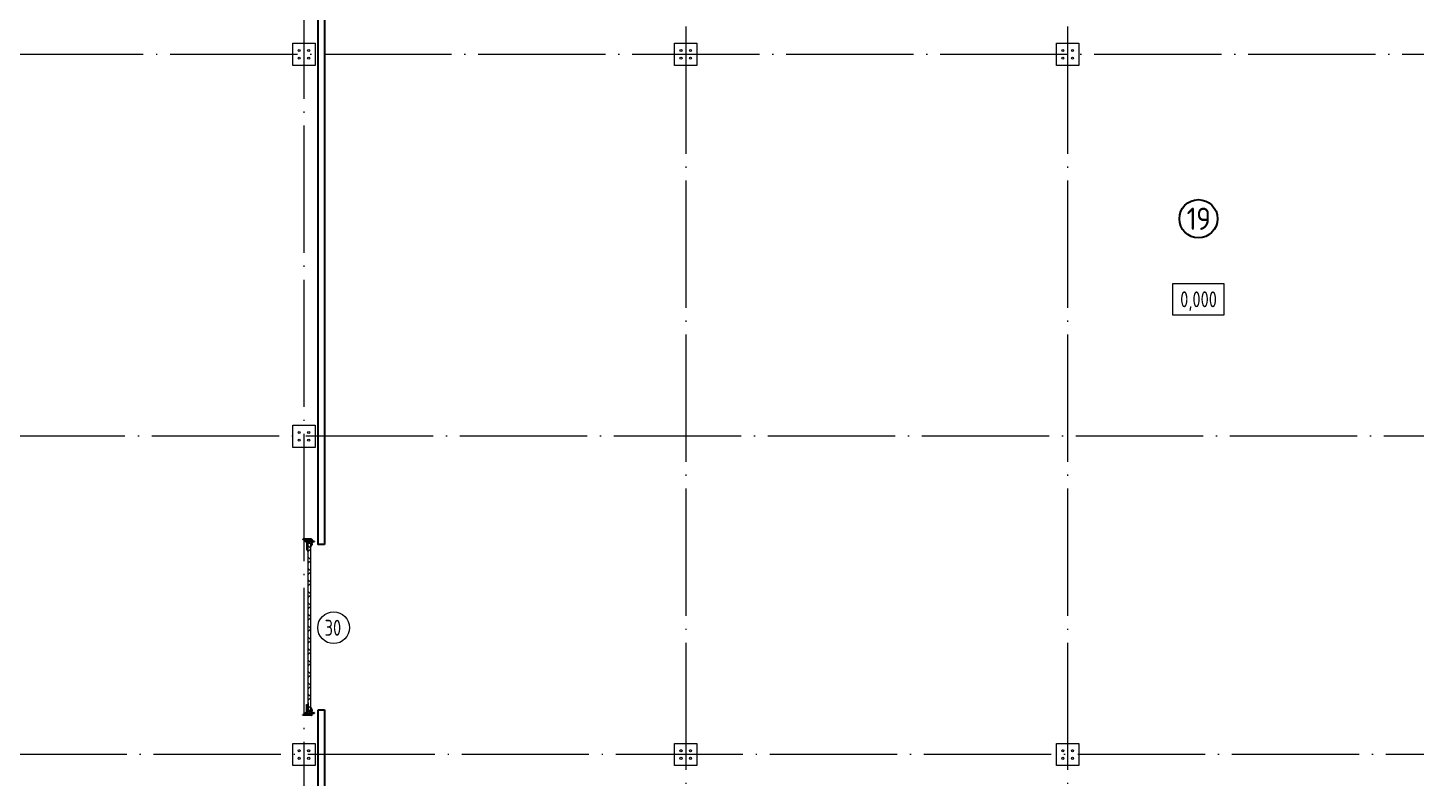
# Model space of a CAD drawing. Extents: x -965262 to 1142518, y -357520 to 71675.
# Drawn here: x -839446 to -817630, y -198725 to -186935 of the extents above; entities that cross this region are included whole.
import ezdxf

# ---------------------------------------------------------------- set-up
doc = ezdxf.new("R2010")
doc.units = 0
doc.header["$LTSCALE"] = 10
doc.linetypes.add('DOTE', pattern=[2.42, 2, -0.2, 0.02, -0.2])
doc.layers.get('0').update_dxf_attribs({"linetype": 'CONTINUOUS', "lineweight": 30})
doc.layers.add('DOTE', color=7, linetype='DOTE', lineweight=9)
doc.styles.add('GOST 2.304', font='isocpeur.ttf', dxfattribs={"width": 0.75, "height": 250})
doc.styles.add('GOST-2.304_Type-B', font='isocpeur.ttf', dxfattribs={"width": 0.9})
doc.styles.get("Standard").update_dxf_attribs({"font": 'isocpeur.ttf', "height": 300})

# ---------------------------------------------------------------- blocks, each defined once
blk = doc.blocks.new('anchor.bolt')
for p, q in [((-0.07, 0), (-0.07, -0.72)), ((0.07, 0), (0.07, -0.06)), ((-0.1, -0.04), (-0.07, -0.03)), ((-0.1, -0.04), (0.09, -0.06)), ((0.07, -0.07), (-0.1, -0.04)), ((-0.1, -0.11), (-0.07, -0.1)), ((-0.1, -0.11), (0.09, -0.13)), ((0.07, -0.14), (-0.1, -0.11)), ((-0.1, -0.18), (-0.07, -0.17)), ((-0.1, -0.18), (0.09, -0.2)), ((0.07, -0.21), (-0.1, -0.18)), ((-0.1, -0.25), (-0.07, -0.24)), ((-0.1, -0.25), (0.09, -0.27)), ((0.07, -0.28), (-0.1, -0.25)), ((-0.1, -0.32), (-0.07, -0.31)), ((-0.1, -0.32), (0.09, -0.34)), ((0.07, -0.35), (-0.1, -0.32)), ((-0.1, -0.39), (-0.07, -0.38)), ((-0.1, -0.39), (0.09, -0.41)), ((0.07, -0.42), (-0.1, -0.39)), ((-0.1, -0.46), (-0.07, -0.45)), ((-0.1, -0.46), (0.09, -0.48)), ((0.07, -0.49), (-0.1, -0.46)), ((-0.1, -0.53), (-0.07, -0.52)), ((-0.1, -0.53), (0.09, -0.55)), ((0.07, -0.56), (-0.1, -0.53)), ((-0.09, -0.6), (-0.07, -0.59)), ((-0.09, -0.6), (0.09, -0.62)), ((0.07, -0.63), (-0.09, -0.6)), ((-0.07, -0.72), (0, -0.8)), ((-0.04, -0.62), (-0.06, -0.63)), ((-0.06, -0.64), (-0.06, -0.63)), ((-0.06, -0.73), (-0.06, -0.64)), ((0, -0.79), (-0.06, -0.73)), ((-0.01, -0.63), (-0.04, -0.62)), ((-0.03, -0.63), (0, -0.79)), ((-0.03, -0.63), (0.01, -0.78)), ((-0.02, -0.63), (0.01, -0.77)), ((-0.01, -0.63), (0.02, -0.76)), ((0.03, -0.69), (-0.01, -0.63)), ((0, -0.64), (0.03, -0.75)), ((0, -0.8), (0.07, -0.72)), ((0, -0.79), (0.03, -0.74)), ((0.01, -0.66), (0.03, -0.74)), ((0.03, -0.74), (0.03, -0.69)), ((0.07, -0.06), (0.09, -0.06)), ((0.09, -0.06), (0.07, -0.07)), ((0.07, -0.07), (0.07, -0.13)), ((0.07, -0.13), (0.09, -0.13)), ((0.09, -0.13), (0.07, -0.14)), ((0.07, -0.14), (0.07, -0.2)), ((0.07, -0.2), (0.09, -0.2)), ((0.09, -0.2), (0.07, -0.21)), ((0.07, -0.21), (0.07, -0.27)), ((0.07, -0.27), (0.09, -0.27)), ((0.09, -0.27), (0.07, -0.28)), ((0.07, -0.28), (0.07, -0.34)), ((0.07, -0.33), (0.09, -0.34)), ((0.09, -0.34), (0.07, -0.35)), ((0.07, -0.35), (0.07, -0.41)), ((0.07, -0.4), (0.09, -0.41)), ((0.09, -0.41), (0.07, -0.42)), ((0.07, -0.42), (0.07, -0.48)), ((0.07, -0.47), (0.09, -0.48)), ((0.09, -0.48), (0.07, -0.49)), ((0.07, -0.49), (0.07, -0.55)), ((0.07, -0.55), (0.09, -0.55)), ((0.09, -0.55), (0.07, -0.56)), ((0.07, -0.56), (0.07, -0.62)), ((0.09, -0.62), (0.07, -0.63)), ((0.07, -0.62), (0.09, -0.62)), ((0.07, -0.63), (0.07, -0.72))]:
    blk.add_line(p, q)
blk.add_arc((0.16, -0.64), 0.222, 187.9982, 219.836)
blk = doc.blocks.new('Крепеж_ворот')
at = {"lineweight": 15}
h = blk.add_hatch(dxfattribs=at)
h.set_pattern_fill('ANSI31', color=256, scale=2, angle=180)
h.set_pattern_definition([(225, (746089.599, 74802.7244), (4.49013, -4.49013), [])])
h.paths.add_polyline_path([(746087, 74804), (746087, 74802), (746091, 74802), (746094, 74802), (746094, 74804)], flags=17)
h.paths.add_polyline_path([(746116, 74802, 0.165118), (746120, 74803), (746124, 74806, -0.301689), (746131, 74807), (746135, 74805, 0.130081), (746138, 74804), (746142, 74804), (746142, 74806), (746138, 74806, -0.130081), (746136, 74807), (746133, 74809, 0.301689), (746123, 74808), (746118, 74805, -0.165112), (746116, 74804), (746064, 74804, -0.414223), (746061, 74807), (746061, 74868), (746059, 74868), (746059, 74869), (746059, 74870), (746059, 74870), (746059, 74871), (746059, 74872), (746059, 74872), (746059, 74873), (746059, 74874), (746059, 74875), (746059, 74876), (746059, 74876), (746059, 74877), (746059, 74877), (746059, 74878), (746059, 74879), (746059, 74879), (746061, 74879), (746061, 74945), (746058, 74945), (746058, 74807, 0.41422), (746064, 74802)])
h = blk.add_hatch(dxfattribs=at)
h.set_pattern_fill('ANSI31', color=256, scale=2, angle=90)
h.set_pattern_definition([(135, (736343.8085, 75928.334), (-4.490128, -4.490128), [])])
edge = h.paths.add_edge_path()
edge.add_ellipse((746065, 74838), major_axis=(-1.67, 1.67), ratio=1, start_angle=45, end_angle=135, ccw=False)
edge.add_line((746063, 74838), (746063, 74868))
edge.add_line((746063, 74868), (746061, 74868))
edge.add_line((746061, 74868), (746061, 74838))
edge.add_ellipse((746065, 74838), major_axis=(-2.89, 2.89), ratio=1, start_angle=45, end_angle=135)
edge.add_line((746065, 74834), (746097, 74834))
edge.add_line((746097, 74834), (746097, 74836))
edge.add_line((746097, 74836), (746065, 74836))
edge = h.paths.add_edge_path()
edge.add_ellipse((746065, 74890), major_axis=(2.89, 2.89), ratio=1, start_angle=106, end_angle=135)
edge.add_line((746061, 74890), (746061, 74879))
edge.add_line((746061, 74879), (746063, 74879))
edge.add_line((746063, 74879), (746063, 74890))
edge.add_ellipse((746065, 74890), major_axis=(-1.67, 1.67), ratio=1, start_angle=16, end_angle=45, ccw=False)
edge.add_line((746063, 74891), (746070, 74904))
edge.add_ellipse((746079, 74899), major_axis=(7.45, 7.45), ratio=1, start_angle=-3, end_angle=106, ccw=False)
edge.add_line((746087, 74906), (746097, 74894))
edge.add_line((746097, 74894), (746099, 74895))
edge.add_line((746099, 74895), (746088, 74907))
edge.add_ellipse((746079, 74899), major_axis=(8.67, 8.67), ratio=1, start_angle=-3, end_angle=106)
edge.add_line((746068, 74905), (746062, 74892))
h = blk.add_hatch(color=256, dxfattribs=at)
h.dxf.hatch_style = 1
h.paths.add_polyline_path([(746146, 74809), (746143, 74810, 0.10613), (746142, 74810), (746136, 74809, -0.181324), (746135, 74810, 0.335683), (746120, 74809, -0.119126), (746119, 74809, 0.371631), (746118, 74808), (746118, 74808, 0.451909), (746119, 74807, 0.124341), (746121, 74808, -0.343618), (746134, 74808, 0.181324), (746137, 74808), (746143, 74808, -0.110452), (746143, 74808), (746147, 74807, -0.710497), (746147, 74805), (746143, 74804), (746136, 74804, -0.178994), (746133, 74805, 0.369834), (746130, 74805, -0.178993), (746127, 74804), (746122, 74804, 0.120709), (746122, 74804), (746120, 74803, -0.017147), (746119, 74802, 0.538795), (746120, 74802), (746127, 74802, 0.207608), (746131, 74804, -0.433918), (746132, 74804, 0.207608), (746135, 74802), (746143, 74802, 0.079707), (746143, 74802), (746148, 74804, 0.461502), (746149, 74807, -0.250825), (746149, 74808, -0.128039), (746173, 74816, 0.416657), (746174, 74816), (746174, 74817, 0.409849), (746173, 74817, 0.127248)])
for p, q in [((746058, 74807), (746058, 74945)), ((746058, 74945), (746061, 74945)), ((746059, 74879), (746063, 74879)), ((746059, 74868), (746059, 74879)), ((746059, 74868), (746063, 74868)), ((746061, 74879), (746061, 74945)), ((746061, 74879), (746061, 74890)), ((746061, 74807), (746061, 74868)), ((746061, 74838), (746061, 74868)), ((746068, 74905), (746062, 74892)), ((746070, 74904), (746063, 74891)), ((746063, 74838), (746063, 74890)), ((746064, 74883), (746063, 74883)), ((746064, 74865), (746063, 74865)), ((746064, 74883), (746064, 74874)), ((746067, 74880), (746064, 74883)), ((746064, 74875), (746064, 74873)), ((746064, 74874), (746064, 74865)), ((746067, 74868), (746064, 74865)), ((746097, 74836), (746065, 74836)), ((746097, 74834), (746065, 74834)), ((746067, 74880), (746067, 74875)), ((746067, 74873), (746067, 74868)), ((746087, 74906), (746097, 74894)), ((746088, 74907), (746099, 74895)), ((746097, 74894), (746099, 74895)), ((746097, 74834), (746097, 74836)), ((746064, 74804), (746116, 74804)), ((746064, 74802), (746116, 74802)), ((746079, 74806), (746102, 74806)), ((746079, 74806), (746079, 74804)), ((746079, 74804), (746102, 74804)), ((746082, 74814), (746081, 74813)), ((746081, 74813), (746081, 74806)), ((746099, 74814), (746082, 74814)), ((746086, 74813), (746086, 74806)), ((746095, 74813), (746095, 74806)), ((746099, 74814), (746100, 74813)), ((746100, 74813), (746100, 74806)), ((746102, 74806), (746102, 74804)), ((746118, 74805), (746123, 74808)), ((746120, 74803), (746124, 74806)), ((746135, 74805), (746131, 74807)), ((746136, 74807), (746133, 74809)), ((746142, 74806), (746138, 74806)), ((746138, 74804), (746142, 74804)), ((746142, 74806), (746142, 74804)), ((746142, 74804), (746142, 74806)), ((746143, 74804), (746147, 74805)), ((746143, 74802), (746148, 74804)), ((746174, 74817), (746174, 74816))]:
    blk.add_line(p, q)
for p, q in [((746061, 74879), (746061, 74881)), ((746061, 74834), (746061, 74868)), ((746063, 74883), (746063, 74874)), ((746063, 74874), (746063, 74865)), ((746073, 74842), (746073, 74905)), ((746073, 74896), (746077, 74892)), ((746073, 74851), (746077, 74855)), ((746074, 74886), (746074, 74861)), ((746074, 74880), (746076, 74880)), ((746074, 74867), (746076, 74867)), ((746076, 74886), (746076, 74883)), ((746076, 74883), (746076, 74886)), ((746076, 74886), (746077, 74886)), ((746076, 74864), (746076, 74883)), ((746077, 74873), (746076, 74880)), ((746076, 74880), (746076, 74867)), ((746077, 74873), (746076, 74867)), ((746076, 74864), (746076, 74861)), ((746076, 74864), (746076, 74861)), ((746076, 74861), (746077, 74861)), ((746077, 74886), (746077, 74892)), ((746077, 74861), (746077, 74855)), ((746081, 74898), (746081, 74886)), ((746081, 74849), (746081, 74861)), ((746087, 74898), (746082, 74898)), ((746082, 74886), (746087, 74886)), ((746082, 74861), (746087, 74861)), ((746087, 74849), (746082, 74849)), ((746087, 74899), (746087, 74898)), ((746087, 74886), (746087, 74898)), ((746087, 74886), (746098, 74886)), ((746087, 74849), (746087, 74861)), ((746087, 74861), (746098, 74861)), ((746087, 74847), (746087, 74849)), ((746099, 74885), (746099, 74883)), ((746099, 74883), (746099, 74864)), ((746099, 74882), (746100, 74882)), ((746099, 74865), (746100, 74865)), ((746099, 74862), (746099, 74864)), ((746100, 74861), (746100, 74886)), ((746100, 74886), (746110, 74886)), ((746100, 74861), (746110, 74861)), ((746110, 74861), (746110, 74886)), ((746110, 74881), (746225, 74881)), ((746110, 74865), (746212, 74865)), ((746114, 74877), (746225, 74877)), ((746250, 74859), (746250, 74863))]:
    blk.add_line(p, q, dxfattribs=at)
at = {"lineweight": 15, "ltscale": 0.5}
for p, q in [((746076, 74886), (746074, 74886)), ((746076, 74861), (746074, 74861))]:
    blk.add_line(p, q, dxfattribs=at)
at = {"lineweight": 15, "extrusion": (-1.7375e-14, 1, 0)}
for p, q in [((746113, 74884), (746225, 74884)), ((746113, 74863), (746113, 74884)), ((746113, 74863), (746136, 74863)), ((746117, 74857), (746117, 74829)), ((746121, 74857), (746121, 74829)), ((746123, 74863), (746123, 74863)), ((746250, 74863), (746123, 74863)), ((746250, 74859), (746123, 74859)), ((746124, 74840), (746124, 74849)), ((746136, 74882), (746157, 74882)), ((746136, 74863), (746136, 74882)), ((746157, 74882), (746157, 74863)), ((746157, 74863), (746212, 74863)), ((746117, 74826), (746119, 74823)), ((746119, 74823), (746123, 74825)), ((746123, 74825), (746121, 74828))]:
    blk.add_line(p, q, dxfattribs=at)
at = {"lineweight": 15, "ltscale": 0.5, "extrusion": (-1.7375e-14, 1, 0)}
for p, q in [((746113, 74880), (746225, 74880)), ((746136, 74866), (746113, 74866)), ((746115, 74871), (746120, 74871)), ((746121, 74857), (746117, 74857)), ((746117, 74852), (746117, 74854)), ((746121, 74840), (746117, 74840)), ((746117, 74837), (746117, 74835)), ((746120, 74839), (746120, 74850)), ((746124, 74848), (746120, 74848)), ((746124, 74841), (746120, 74841)), ((746123, 74869), (746123, 74863)), ((746123, 74863), (746123, 74859)), ((746140, 74863), (746140, 74859)), ((746153, 74863), (746153, 74859)), ((746212, 74866), (746157, 74866)), ((746173, 74863), (746173, 74859)), ((746121, 74829), (746117, 74829))]:
    blk.add_line(p, q, dxfattribs=at)
at = {"lineweight": 15, "extrusion": (-2.77556e-16, -1, 0)}
for p, q in [((746225, 74866), (746114, 74866)), ((746128, 74866), (746128, 74863)), ((746138, 74866), (746138, 74863)), ((746164, 74866), (746164, 74863)), ((746174, 74866), (746174, 74863)), ((746201, 74866), (746201, 74863)), ((746210, 74866), (746210, 74863)), ((746225, 74884), (746225, 74863))]:
    blk.add_line(p, q, dxfattribs=at)
at = {"extrusion": (-1, -4.26669e-14, 0)}
for p, q in [((746118, 74808), (746118, 74808)), ((746136, 74809), (746142, 74810)), ((746143, 74808), (746137, 74808)), ((746143, 74810), (746146, 74809)), ((746147, 74807), (746143, 74808))]:
    blk.add_line(p, q, dxfattribs=at)
at = {"extrusion": (-1, -4.2422e-14, 1.22461e-16)}
for p, q in [((746119, 74803), (746122, 74804)), ((746127, 74802), (746120, 74802)), ((746122, 74804), (746127, 74804)), ((746143, 74802), (746135, 74802)), ((746136, 74804), (746143, 74804))]:
    blk.add_line(p, q, dxfattribs=at)
at = {"lineweight": 15}
for centre, radius, start, end in [((746079, 74899), 8.28, 0, 136.0097), ((746079, 74847), 8.28, 223.9903, 0), ((746077, 74883), 0.956, 180, 270), ((746077, 74883), 0.75, 180, 270), ((746077, 74864), 0.956, 90, 180), ((746077, 74864), 0.75, 90, 180), ((746076, 74892), 0.375, 0, 45), ((746076, 74855), 0.375, 315, 0), ((746082, 74898), 0.375, 91, 180), ((746082, 74886), 0.75, 180, 270), ((746082, 74861), 0.75, 90, 180), ((746082, 74849), 0.375, 180, 269), ((746098, 74885), 0.375, 0, 90), ((746098, 74862), 0.375, 270, 0), ((746123, 74857), 5.92, 90, 180), ((746123, 74857), 1.87, 90, 180), ((746129, 74855), 8.15, 194.9986, 233.9214), ((746129, 74833), 8.15, 126.0786, 165.0014), ((746123, 74829), 5.92, 180, 199.6464), ((746123, 74829), 1.87, 180, 185.5313)]:
    blk.add_arc(centre, radius, start, end, dxfattribs=at)
at = {"lineweight": 15, "ltscale": 0.5}
for centre, radius, start, end in [((746119, 74852), 2.25, 195, 270), ((746119, 74836), 2.25, 90, 165), ((746119, 74850), 0.375, 0, 90), ((746119, 74839), 0.375, 270, 0)]:
    blk.add_arc(centre, radius, start, end, dxfattribs=at)
for centre, radius, start, end in [((746064, 74807), 5.62, 180, 270), ((746064, 74807), 3.11, 180, 270), ((746082, 74804), 10.4, 68.2753, 87.8782), ((746091, 74798), 16.2, 73.306, 107.292), ((746099, 74804), 10.4, 92.1218, 111.7247), ((746116, 74807), 3.11, 270, 307.5043), ((746116, 74807), 5.62, 270, 307.5043), ((746119, 74808), 0.586, 91.7247, 173.2711), ((746119, 74807), 0.586, 173.2711, 270.547), ((746118, 74812), 3.52, 271.7247, 298.8983), ((746118, 74812), 5.21, 270.547, 298.8983), ((746128, 74799), 12.4, 54.8903, 129.1143), ((746128, 74799), 10.7, 54.8903, 130.7448), ((746128, 74801), 8.97, 60.3534, 127.5043), ((746128, 74801), 8.97, 60.3534, 127.5043), ((746128, 74801), 8.97, 60.3534, 127.5043), ((746128, 74801), 6.46, 60.3534, 127.5043), ((746136, 74811), 3.54, 234.8903, 276), ((746136, 74811), 1.86, 234.8903, 276), ((746138, 74810), 5.62, 240.3534, 270), ((746138, 74810), 3.11, 240.3534, 270), ((746143, 74810), 0.292, 71.7675, 96), ((746143, 74808), 0.292, 70.7873, 96), ((746176, 74761), 56.8, 93.2805, 122.2878), ((746147, 74806), 0.562, 289.2127, 70.7873), ((746147, 74806), 2.25, 288.2291, 27.3228), ((746176, 74765), 50.3, 93.6593, 122.8448), ((746150, 74807), 0.586, 151, 207.3228), ((746173, 74817), 0.6, 4.1357, 93.2805), ((746173, 74816), 0.6, 273.6593, 4.1357)]:
    blk.add_arc(centre, radius, start, end)
at = {"extrusion": (-1.22461e-16, -5.20252e-30, -1)}
for centre, radius, start, end in [((-746120, 74802), 0.187, 270, 62.4687), ((-746122, 74803), 0.586, 62.4687, 90), ((-746127, 74809), 4.69, 229.4077, 270), ((-746127, 74807), 4.69, 223.0863, 270), ((-746131, 74803), 2.32, 49.4077, 130.5923), ((-746131, 74803), 0.637, 43.0863, 136.9137), ((-746135, 74807), 4.69, 270, 316.9137), ((-746136, 74809), 4.69, 270, 310.5923), ((-746143, 74804), 0.292, 250.7873, 270), ((-746143, 74802), 0.292, 251.7709, 270)]:
    blk.add_arc(centre, radius, start, end, dxfattribs=at)
at = {"extrusion": (0, 0, -1)}
for centre, major_axis, start_param, end_param in [((746065, 74890), (2.89, 2.89), 3.926991, 4.433136), ((746065, 74838), (-2.89, 2.89), 3.926991, 5.497787), ((746065, 74890), (-1.67, 1.67), 5.497787, 6.003933), ((746065, 74838), (-1.67, 1.67), 3.926991, 5.497787), ((746079, 74899), (8.67, 8.67), 4.433136, 6.335545), ((746079, 74899), (7.45, 7.45), 4.433136, 6.335545)]:
    blk.add_ellipse(centre, major_axis=major_axis, ratio=1, start_param=start_param, end_param=end_param, dxfattribs=at)
for points in [[(746067, 74875), (746066, 74875), (746064, 74875)], [(746064, 74873), (746066, 74873), (746067, 74873)]]:
    blk.add_rational_spline(points, [1, 1.01284142743, 1], degree=2)
at = {"lineweight": 15, "ltscale": 0.5}
for points, knots in [([(746115, 74871), (746115, 74871), (746114, 74871), (746114, 74871), (746114, 74872), (746113, 74872), (746113, 74872), (746113, 74873), (746113, 74873), (746113, 74873)], [0.37141352, 0.37141352, 0.37141352, 0.37141352, 0.39402571, 0.39402571, 0.41663789, 0.41663789, 0.43959523, 0.43959523, 0.46255257, 0.46255257, 0.46255257, 0.46255257]), ([(746123, 74869), (746123, 74869), (746123, 74869), (746122, 74870), (746122, 74870), (746122, 74871), (746122, 74871), (746121, 74871), (746121, 74871), (746120, 74871)], [0.28027447, 0.28027447, 0.28027447, 0.28027447, 0.30323181, 0.30323181, 0.32618916, 0.32618916, 0.34880134, 0.34880134, 0.37141352, 0.37141352, 0.37141352, 0.37141352])]:
    blk.add_open_spline(points, degree=3, knots=knots, dxfattribs=at)
at = {"lineweight": 15}
for points in [[(746117, 74827), (746117, 74827), (746117, 74826), (746117, 74826)], [(746121, 74828), (746121, 74828), (746121, 74828), (746121, 74829)]]:
    blk.add_open_spline(points, degree=3, dxfattribs=at)
at = {"xscale": -50.80000000000001, "yscale": 50.80000000000001, "zscale": 50.80000000000001}
blk.add_blockref('anchor.bolt', (746091, 74804), dxfattribs=at)

msp = doc.modelspace()

# ---------------------------------------------------------------- hatches: boundary and pattern name
at = {"lineweight": 15}
h = msp.add_hatch(dxfattribs=at)
h.set_pattern_fill('ANSI37', color=256, scale=40)
h.set_pattern_definition([(45, (-995381.05, 735775.21), (-89.802561, 89.802561), []), (135, (-995381.05, 735775.21), (-89.802561, -89.802561), [])])
h.paths.add_polyline_path([(-835038.3, -197668.5), (-835038.3, -195035.8), (-834998.3, -195035.8), (-834998.3, -197668.5)])

# ---------------------------------------------------------------- linework, layer by layer
at = {"color": 30, "extrusion": (0, 0, -1)}
for p, q in [((-834882.4, -195052.1, -1808.5), (-834882.4, -175452.1, -1808.5)), ((-834782.4, -175452.1, -1808.5), (-834782.4, -195052.1, -1808.5)), ((-834782.4, -195052.1, -1808.5), (-834882.4, -195052.1, -1808.5)), ((-834882.4, -199352.1, -1808.5), (-834882.4, -197652.1, -1808.5)), ((-834882.4, -197652.1, -1808.5), (-834782.4, -197652.1, -1808.5)), ((-834782.4, -197652.1, -1808.5), (-834782.4, -199352.1, -1808.5))]:
    msp.add_line(p, q, dxfattribs=at)
at = {"lineweight": 15}
for p, q in [((-835282.4, -187527.1, -3259.8), (-835282.4, -187177.1, -3259.8)), ((-835282.4, -187177.1, -3259.8), (-834932.4, -187177.1, -3259.8)), ((-834932.4, -187177.1, -3259.8), (-834932.4, -187527.1, -3259.8)), ((-829282.4, -187527.1, -3259.8), (-829282.4, -187177.1, -3259.8)), ((-829282.4, -187177.1, -3259.8), (-828932.4, -187177.1, -3259.8)), ((-828932.4, -187177.1, -3259.8), (-828932.4, -187527.1, -3259.8)), ((-823282.4, -187527.1, -3259.8), (-823282.4, -187177.1, -3259.8)), ((-823282.4, -187177.1, -3259.8), (-822932.4, -187177.1, -3259.8)), ((-822932.4, -187177.1, -3259.8), (-822932.4, -187527.1, -3259.8)), ((-834932.4, -187527.1, -3259.8), (-835282.4, -187527.1, -3259.8)), ((-828932.4, -187527.1, -3259.8), (-829282.4, -187527.1, -3259.8)), ((-822932.4, -187527.1, -3259.8), (-823282.4, -187527.1, -3259.8)), ((-821451.9, -190951.5), (-820651.9, -190951.5)), ((-821451.9, -191451.5), (-821451.9, -190951.5)), ((-820651.9, -190951.5), (-820651.9, -191451.5)), ((-820651.9, -191451.5), (-821451.9, -191451.5)), ((-835282.4, -193527.1, -3259.8), (-835282.4, -193177.1, -3259.8)), ((-835282.4, -193177.1, -3259.8), (-834932.4, -193177.1, -3259.8)), ((-834932.4, -193177.1, -3259.8), (-834932.4, -193527.1, -3259.8)), ((-834932.4, -193527.1, -3259.8), (-835282.4, -193527.1, -3259.8)), ((-835038.3, -197668.5), (-835038.3, -195035.8)), ((-834998.3, -195035.8), (-835038.3, -195035.8)), ((-834998.3, -197668.5), (-834998.3, -195035.8)), ((-834998.3, -197668.5), (-835038.3, -197668.5)), ((-835282.4, -198527.1, -3259.8), (-835282.4, -198177.1, -3259.8)), ((-835282.4, -198177.1, -3259.8), (-834932.4, -198177.1, -3259.8)), ((-834932.4, -198177.1, -3259.8), (-834932.4, -198527.1, -3259.8)), ((-829282.4, -198527.1, -3259.8), (-829282.4, -198177.1, -3259.8)), ((-829282.4, -198177.1, -3259.8), (-828932.4, -198177.1, -3259.8)), ((-828932.4, -198177.1, -3259.8), (-828932.4, -198527.1, -3259.8)), ((-823282.4, -198527.1, -3259.8), (-823282.4, -198177.1, -3259.8)), ((-823282.4, -198177.1, -3259.8), (-822932.4, -198177.1, -3259.8)), ((-822932.4, -198177.1, -3259.8), (-822932.4, -198527.1, -3259.8)), ((-834932.4, -198527.1, -3259.8), (-835282.4, -198527.1, -3259.8)), ((-828932.4, -198527.1, -3259.8), (-829282.4, -198527.1, -3259.8)), ((-822932.4, -198527.1, -3259.8), (-823282.4, -198527.1, -3259.8))]:
    msp.add_line(p, q, dxfattribs=at)
at = {"color": 30, "elevation": -1808.5}
msp.add_lwpolyline([(-834782.4, -195052.1), (-834882.4, -195052.1), (-834882.4, -175452.1), (-834782.4, -175452.1)], close=True, dxfattribs=at)
at = {"lineweight": 15}
for centre, radius in [((-835182.4, -187292.1, -3259.8), 16), ((-835182.4, -187412.1, -3259.8), 16), ((-835032.4, -187292.1, -3259.8), 16), ((-835032.4, -187412.1, -3259.8), 16), ((-829182.4, -187292.1, -3259.8), 16), ((-829182.4, -187412.1, -3259.8), 16), ((-829032.4, -187292.1, -3259.8), 16), ((-829032.4, -187412.1, -3259.8), 16), ((-823182.4, -187292.1, -3259.8), 16), ((-823182.4, -187412.1, -3259.8), 16), ((-823032.4, -187292.1, -3259.8), 16), ((-823032.4, -187412.1, -3259.8), 16), ((-835182.4, -193292.1, -3259.8), 16), ((-835032.4, -193292.1, -3259.8), 16), ((-835182.4, -193412.1, -3259.8), 16), ((-835032.4, -193412.1, -3259.8), 16), ((-834640.7, -196360.2, -6519.6), 250), ((-835182.4, -198292.1, -3259.8), 16), ((-835032.4, -198292.1, -3259.8), 16), ((-829182.4, -198292.1, -3259.8), 16), ((-829032.4, -198292.1, -3259.8), 16), ((-823182.4, -198292.1, -3259.8), 16), ((-823032.4, -198292.1, -3259.8), 16), ((-835182.4, -198412.1, -3259.8), 16), ((-835032.4, -198412.1, -3259.8), 16), ((-829182.4, -198412.1, -3259.8), 16), ((-829032.4, -198412.1, -3259.8), 16), ((-823182.4, -198412.1, -3259.8), 16), ((-823032.4, -198412.1, -3259.8), 16)]:
    msp.add_circle(centre, radius, dxfattribs=at)
msp.add_circle((-821051.9, -189935.2, -6519.6), 300)
at = {"layer": 'DOTE', "ltscale": 100, "extrusion": (0, -1, 0)}
for p, q in [((-835107.4, -161852.1, -3259.8), (-835107.4, -237887.4, -3259.8)), ((-829107.4, -162715.3, -3259.8), (-829107.4, -237887.4, -3259.8)), ((-823107.4, -162715.3, -3259.8), (-823107.4, -237887.4, -3259.8))]:
    msp.add_line(p, q, dxfattribs=at)
at = {"layer": 'DOTE', "ltscale": 100}
for p, q in [((-798910.6, -187352.1, -3259.8), (-857462.7, -187352.1, -3259.8)), ((-799198.5, -193352.1, -3259.8), (-857462.7, -193352.1, -3259.8)), ((-799168.3, -198352.1, -3259.8), (-855999, -198352.1))]:
    msp.add_line(p, q, dxfattribs=at)

# ---------------------------------------------------------------- block references
at = {"xscale": -1, "rotation": 90}
msp.add_blockref('Крепеж_ворот', (-760180.8, 551088.1), dxfattribs=at)
at = {"rotation": 90.00000000000001}
msp.add_blockref('Крепеж_ворот', (-760180.8, -943792.4), dxfattribs=at)

# ---------------------------------------------------------------- texts
at = {"style": 'GOST 2.304', "width": 0.75}
msp.add_text('0,000', height=250, dxfattribs=at).set_placement((-821339.1, -191325.5))
at = {"color": 4, "lineweight": 15, "width": 0.75}
msp.add_text('30', height=250, dxfattribs=at).set_placement((-834782.1, -196485.9, -6519.6))
at = {"insert": (-821051.9, -189935.2, -1808.5), "char_height": 350, "width": 800, "attachment_point": 5, "style": 'GOST-2.304_Type-B'}
msp.add_mtext('{\\fISOCPEUR|b0|i0|c0|p34;\\T0.95;19}', dxfattribs=at)

doc.saveas('drawing.dxf')
